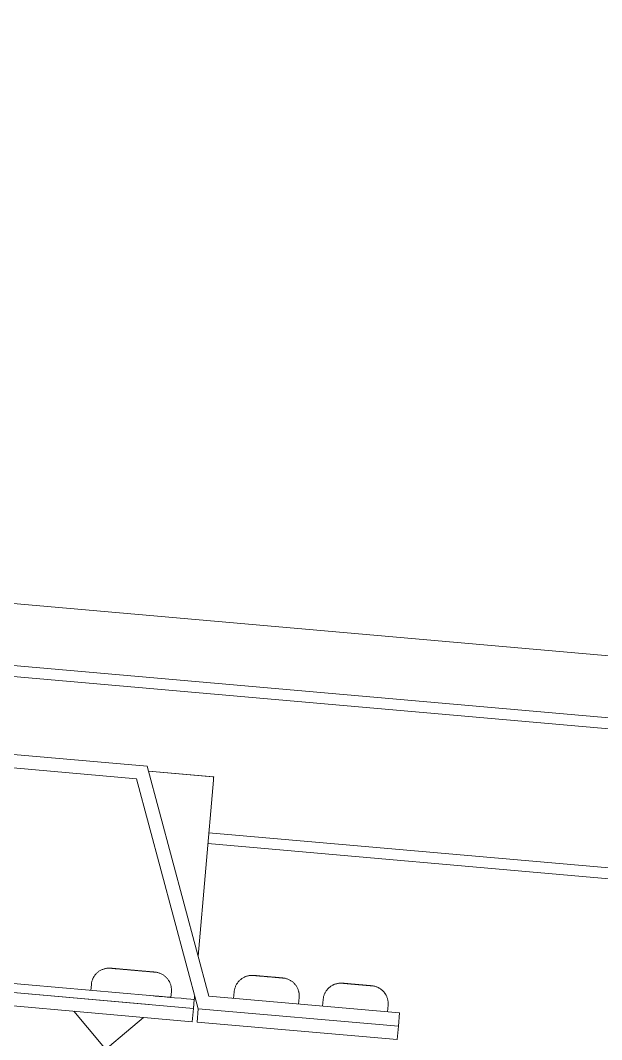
# Model space of a CAD drawing. Header units: metres. Extents: x 4238 to 4687, y -1 to 29.
# Drawn here: x 4496.26 to 4496.3903, y 16.8285 to 17.0566 of the extents above; entities that cross this region are included whole.
import ezdxf

# ---------------------------------------------------------------- set-up
doc = ezdxf.new("R2010")
doc.units = ezdxf.units.M
for name, color, linetype, lineweight in [('A-ROOF', 132, 'Continuous', 5), ('A-ROOF-PATT', 132, 'Continuous', 15), ('Q-SPCQ', 91, 'Continuous', 5)]:
    doc.layers.add(name, color=color, linetype=linetype, lineweight=lineweight)

# ---------------------------------------------------------------- blocks, each defined once
blk = doc.blocks.new('Static Line_Sayfa_Metal Deck_Pan Mount - Up to 15 _ pitch - Max 2 Users-1846359-SECTION - GRIDS B1-B2')
at = {"layer": 'Q-SPCQ'}
for p, q in [((4470.61658, 16.88969), (4470.47239, 16.9023)), ((4470.47422, 16.89913), (4470.61422, 16.88688)), ((4470.63037, 16.8382), (4470.61658, 16.88969)), ((4470.63141, 16.88729), (4470.61688, 16.88856)), ((4470.63148, 16.88729), (4470.61688, 16.88856)), ((4470.63134, 16.88729), (4470.61688, 16.88855)), ((4470.63126, 16.88729), (4470.61688, 16.88854)), ((4470.61422, 16.88688), (4470.62802, 16.8354)), ((4470.63141, 16.88654), (4470.62797, 16.84717)), ((4470.61716, 16.83835), (4470.45259, 16.85275)), ((4470.61699, 16.83636), (4470.45169, 16.85082)), ((4470.62695, 16.83548), (4470.45169, 16.85082)), ((4470.62669, 16.8325), (4470.45143, 16.84783)), ((4470.60407, 16.84082), (4470.60395, 16.8395)), ((4470.62188, 16.83794), (4470.622, 16.83925)), ((4470.62695, 16.83548), (4470.62712, 16.83748)), ((4470.67311, 16.83446), (4470.63037, 16.8382)), ((4470.63608, 16.83921), (4470.63595, 16.83771)), ((4470.63608, 16.83921), (4470.63595, 16.83771)), ((4470.63608, 16.83921), (4470.63595, 16.83771)), ((4470.65049, 16.83644), (4470.65062, 16.83794)), ((4470.65049, 16.83644), (4470.65062, 16.83794)), ((4470.65049, 16.83644), (4470.65062, 16.83794)), ((4470.656, 16.83747), (4470.65587, 16.83597)), ((4470.656, 16.83747), (4470.65587, 16.83597)), ((4470.65601, 16.83747), (4470.65588, 16.83597)), ((4470.62695, 16.83548), (4470.62669, 16.8325)), ((4470.62802, 16.8354), (4470.62776, 16.83241)), ((4470.62802, 16.8354), (4470.67285, 16.83148)), ((4470.62802, 16.8354), (4470.67285, 16.83148)), ((4470.67041, 16.8347), (4470.67054, 16.83619)), ((4470.67041, 16.8347), (4470.67054, 16.83619)), ((4470.67042, 16.8347), (4470.67055, 16.83619)), ((4470.67285, 16.83148), (4470.67311, 16.83446)), ((4470.67259, 16.82849), (4470.62776, 16.83241)), ((4470.67285, 16.83148), (4470.67259, 16.82849))]:
    blk.add_line(p, q, dxfattribs=at)
at = {"layer": 'Q-SPCQ', "flags": 128}
for points in [[(4470.60407, 16.84082), (4470.60408, 16.84097), (4470.60411, 16.84113), (4470.60414, 16.84129), (4470.60417, 16.84145), (4470.60421, 16.8416), (4470.60426, 16.84175), (4470.60432, 16.8419), (4470.60438, 16.84205), (4470.60444, 16.8422), (4470.60452, 16.84234), (4470.60459, 16.84248), (4470.60468, 16.84262), (4470.60477, 16.84275), (4470.60486, 16.84288), (4470.60496, 16.84301), (4470.60506, 16.84313), (4470.60517, 16.84325), (4470.60529, 16.84336), (4470.6054, 16.84347), (4470.60553, 16.84357), (4470.60565, 16.84367), (4470.60578, 16.84377), (4470.60592, 16.84385), (4470.60605, 16.84394), (4470.60619, 16.84401), (4470.60634, 16.84409), (4470.60648, 16.84415), (4470.60663, 16.84421), (4470.60678, 16.84427), (4470.60694, 16.84431), (4470.60709, 16.84435), (4470.60725, 16.84439), (4470.60741, 16.84442), (4470.60756, 16.84444), (4470.60772, 16.84446), (4470.60788, 16.84447), (4470.60804, 16.84447), (4470.6082, 16.84447), (4470.60836, 16.84446), (4470.60841, 16.84446)], [(4470.60841, 16.84446), (4470.60842, 16.84446), (4470.60844, 16.84445), (4470.60847, 16.84445), (4470.60851, 16.84445), (4470.60855, 16.84445), (4470.6086, 16.84444), (4470.60866, 16.84444), (4470.60873, 16.84443), (4470.6088, 16.84442), (4470.60888, 16.84442), (4470.60897, 16.84441), (4470.60906, 16.8444), (4470.60917, 16.84439), (4470.60928, 16.84438), (4470.60939, 16.84437), (4470.60951, 16.84436), (4470.60964, 16.84435), (4470.60978, 16.84434), (4470.60992, 16.84433), (4470.61006, 16.84431), (4470.61021, 16.8443), (4470.61037, 16.84429), (4470.61053, 16.84427), (4470.61069, 16.84426), (4470.61086, 16.84424), (4470.61104, 16.84423), (4470.61121, 16.84421), (4470.61139, 16.8442), (4470.61158, 16.84418), (4470.61177, 16.84416), (4470.61195, 16.84415), (4470.61215, 16.84413), (4470.61234, 16.84411), (4470.61254, 16.8441), (4470.61273, 16.84408), (4470.61293, 16.84406), (4470.61313, 16.84404), (4470.61333, 16.84403), (4470.61353, 16.84401), (4470.61372, 16.84399), (4470.61392, 16.84398), (4470.61412, 16.84396), (4470.61432, 16.84394), (4470.61451, 16.84392), (4470.6147, 16.84391), (4470.61489, 16.84389), (4470.61508, 16.84387), (4470.61527, 16.84386), (4470.61545, 16.84384), (4470.61563, 16.84383), (4470.61581, 16.84381), (4470.61598, 16.8438), (4470.61614, 16.84378), (4470.61631, 16.84377), (4470.61647, 16.84375), (4470.61662, 16.84374), (4470.61677, 16.84373), (4470.61691, 16.84371), (4470.61705, 16.8437), (4470.61718, 16.84369), (4470.61731, 16.84368), (4470.61742, 16.84367), (4470.61754, 16.84366), (4470.61764, 16.84365), (4470.61774, 16.84364), (4470.61783, 16.84363), (4470.61792, 16.84363), (4470.618, 16.84362), (4470.61807, 16.84361), (4470.61813, 16.84361), (4470.61819, 16.8436), (4470.61823, 16.8436), (4470.61827, 16.84359), (4470.6183, 16.84359), (4470.61833, 16.84359), (4470.61835, 16.84359), (4470.61835, 16.84359)], [(4470.61835, 16.84359), (4470.61834, 16.84359), (4470.61832, 16.84359), (4470.61829, 16.84359), (4470.61826, 16.8436), (4470.61821, 16.8436), (4470.61816, 16.8436), (4470.6181, 16.84361), (4470.61804, 16.84362), (4470.61796, 16.84362), (4470.61788, 16.84363), (4470.61779, 16.84364), (4470.6177, 16.84365), (4470.61759, 16.84365), (4470.61749, 16.84366), (4470.61737, 16.84367), (4470.61725, 16.84368), (4470.61712, 16.8437), (4470.61699, 16.84371), (4470.61685, 16.84372), (4470.6167, 16.84373), (4470.61655, 16.84375), (4470.61639, 16.84376), (4470.61623, 16.84377), (4470.61607, 16.84379), (4470.6159, 16.8438), (4470.61573, 16.84382), (4470.61555, 16.84383), (4470.61537, 16.84385), (4470.61518, 16.84387), (4470.615, 16.84388), (4470.61481, 16.8439), (4470.61462, 16.84391), (4470.61442, 16.84393), (4470.61423, 16.84395), (4470.61403, 16.84397), (4470.61383, 16.84398), (4470.61363, 16.844), (4470.61343, 16.84402), (4470.61324, 16.84404), (4470.61304, 16.84405), (4470.61284, 16.84407), (4470.61264, 16.84409), (4470.61245, 16.8441), (4470.61225, 16.84412), (4470.61206, 16.84414), (4470.61187, 16.84416), (4470.61168, 16.84417), (4470.61149, 16.84419), (4470.61131, 16.8442), (4470.61113, 16.84422), (4470.61096, 16.84423), (4470.61078, 16.84425), (4470.61062, 16.84426), (4470.61045, 16.84428), (4470.6103, 16.84429), (4470.61014, 16.84431), (4470.60999, 16.84432), (4470.60985, 16.84433), (4470.60971, 16.84434), (4470.60958, 16.84436), (4470.60946, 16.84437), (4470.60934, 16.84438), (4470.60922, 16.84439), (4470.60912, 16.8444), (4470.60902, 16.8444), (4470.60893, 16.84441), (4470.60884, 16.84442), (4470.60876, 16.84443), (4470.60869, 16.84443), (4470.60863, 16.84444), (4470.60858, 16.84444), (4470.60853, 16.84445), (4470.60849, 16.84445), (4470.60846, 16.84445), (4470.60843, 16.84446), (4470.60842, 16.84446), (4470.60841, 16.84446)], [(4470.61835, 16.84359), (4470.61851, 16.84357), (4470.61867, 16.84355), (4470.61883, 16.84352), (4470.61899, 16.84348), (4470.61914, 16.84344), (4470.61929, 16.84339), (4470.61944, 16.84334), (4470.61959, 16.84328), (4470.61974, 16.84321), (4470.61988, 16.84314), (4470.62002, 16.84306), (4470.62016, 16.84298), (4470.62029, 16.84289), (4470.62042, 16.84279), (4470.62055, 16.84269), (4470.62067, 16.84259), (4470.62079, 16.84248), (4470.6209, 16.84237), (4470.62101, 16.84225), (4470.62111, 16.84213), (4470.62121, 16.842), (4470.6213, 16.84187), (4470.62139, 16.84174), (4470.62148, 16.8416), (4470.62155, 16.84146), (4470.62162, 16.84132), (4470.62169, 16.84117), (4470.62175, 16.84102), (4470.6218, 16.84087), (4470.62185, 16.84072), (4470.62189, 16.84056), (4470.62193, 16.84041), (4470.62196, 16.84025), (4470.62198, 16.84009), (4470.622, 16.83993), (4470.62201, 16.83977), (4470.62201, 16.83961), (4470.62201, 16.83945), (4470.622, 16.83929), (4470.622, 16.83925)], [(4470.63608, 16.83921), (4470.63609, 16.83937), (4470.63612, 16.83953), (4470.63615, 16.83968), (4470.63618, 16.83984), (4470.63623, 16.83999), (4470.63627, 16.84015), (4470.63633, 16.8403), (4470.63639, 16.84045), (4470.63646, 16.84059), (4470.63653, 16.84073), (4470.63661, 16.84087), (4470.63669, 16.84101), (4470.63678, 16.84114), (4470.63687, 16.84127), (4470.63697, 16.8414), (4470.63707, 16.84152), (4470.63718, 16.84164), (4470.6373, 16.84175), (4470.63741, 16.84186), (4470.63754, 16.84196), (4470.63766, 16.84206), (4470.63779, 16.84215), (4470.63793, 16.84224), (4470.63806, 16.84232), (4470.6382, 16.8424), (4470.63835, 16.84247), (4470.63849, 16.84254), (4470.63864, 16.8426), (4470.63879, 16.84265), (4470.63894, 16.8427), (4470.6391, 16.84274), (4470.63925, 16.84278), (4470.63941, 16.84281), (4470.63957, 16.84283), (4470.63973, 16.84285), (4470.63989, 16.84286), (4470.64005, 16.84286), (4470.64021, 16.84286), (4470.64037, 16.84285), (4470.64041, 16.84285)], [(4470.63608, 16.83921), (4470.6361, 16.83937), (4470.63612, 16.83953), (4470.63615, 16.83968), (4470.63619, 16.83984), (4470.63623, 16.83999), (4470.63628, 16.84015), (4470.63633, 16.8403), (4470.63639, 16.84045), (4470.63646, 16.84059), (4470.63653, 16.84073), (4470.63661, 16.84087), (4470.63669, 16.84101), (4470.63678, 16.84114), (4470.63687, 16.84127), (4470.63697, 16.8414), (4470.63708, 16.84152), (4470.63719, 16.84164), (4470.6373, 16.84175), (4470.63742, 16.84186), (4470.63754, 16.84196), (4470.63767, 16.84206), (4470.6378, 16.84215), (4470.63793, 16.84224), (4470.63807, 16.84232), (4470.63821, 16.8424), (4470.63835, 16.84247), (4470.63849, 16.84254), (4470.63864, 16.8426), (4470.63879, 16.84265), (4470.63895, 16.8427), (4470.6391, 16.84274), (4470.63926, 16.84278), (4470.63941, 16.84281), (4470.63957, 16.84283), (4470.63973, 16.84285), (4470.63989, 16.84286), (4470.64005, 16.84286), (4470.64021, 16.84286), (4470.64037, 16.84285), (4470.64041, 16.84285)], [(4470.63608, 16.83921), (4470.6361, 16.83937), (4470.63612, 16.83953), (4470.63615, 16.83968), (4470.63619, 16.83984), (4470.63623, 16.83999), (4470.63628, 16.84015), (4470.63634, 16.8403), (4470.6364, 16.84045), (4470.63646, 16.84059), (4470.63653, 16.84073), (4470.63661, 16.84087), (4470.6367, 16.84101), (4470.63678, 16.84114), (4470.63688, 16.84127), (4470.63698, 16.8414), (4470.63708, 16.84152), (4470.63719, 16.84164), (4470.6373, 16.84175), (4470.63742, 16.84186), (4470.63754, 16.84196), (4470.63767, 16.84206), (4470.6378, 16.84215), (4470.63793, 16.84224), (4470.63807, 16.84232), (4470.63821, 16.8424), (4470.63835, 16.84247), (4470.6385, 16.84254), (4470.63865, 16.8426), (4470.6388, 16.84265), (4470.63895, 16.8427), (4470.6391, 16.84274), (4470.63926, 16.84278), (4470.63942, 16.84281), (4470.63958, 16.84283), (4470.63973, 16.84285), (4470.63989, 16.84286), (4470.64005, 16.84286), (4470.64021, 16.84286), (4470.64037, 16.84285), (4470.64042, 16.84285)], [(4470.64041, 16.84285), (4470.64042, 16.84284), (4470.64043, 16.84284), (4470.64045, 16.84284), (4470.64048, 16.84284), (4470.6405, 16.84284), (4470.64054, 16.84283), (4470.64058, 16.84283), (4470.64062, 16.84283), (4470.64067, 16.84282), (4470.64072, 16.84282), (4470.64078, 16.84281), (4470.64084, 16.84281), (4470.64091, 16.8428), (4470.64098, 16.8428), (4470.64106, 16.84279), (4470.64114, 16.84278), (4470.64123, 16.84277), (4470.64131, 16.84277), (4470.64141, 16.84276), (4470.6415, 16.84275), (4470.6416, 16.84274), (4470.64171, 16.84273), (4470.64181, 16.84272), (4470.64192, 16.84271), (4470.64203, 16.8427), (4470.64215, 16.84269), (4470.64226, 16.84268), (4470.64238, 16.84267), (4470.64251, 16.84266), (4470.64263, 16.84265), (4470.64275, 16.84264), (4470.64288, 16.84263), (4470.64301, 16.84262), (4470.64314, 16.84261), (4470.64327, 16.8426), (4470.6434, 16.84258), (4470.64353, 16.84257), (4470.64366, 16.84256), (4470.6437, 16.84256)], [(4470.6437, 16.84256), (4470.64356, 16.84257), (4470.64343, 16.84258), (4470.6433, 16.84259), (4470.64317, 16.8426), (4470.64304, 16.84262), (4470.64292, 16.84263), (4470.64279, 16.84264), (4470.64266, 16.84265), (4470.64254, 16.84266), (4470.64242, 16.84267), (4470.6423, 16.84268), (4470.64218, 16.84269), (4470.64206, 16.8427), (4470.64195, 16.84271), (4470.64184, 16.84272), (4470.64173, 16.84273), (4470.64163, 16.84274), (4470.64153, 16.84275), (4470.64143, 16.84276), (4470.64134, 16.84276), (4470.64125, 16.84277), (4470.64116, 16.84278), (4470.64108, 16.84279), (4470.641, 16.84279), (4470.64093, 16.8428), (4470.64086, 16.84281), (4470.6408, 16.84281), (4470.64074, 16.84282), (4470.64068, 16.84282), (4470.64063, 16.84283), (4470.64059, 16.84283), (4470.64055, 16.84283), (4470.64051, 16.84284), (4470.64048, 16.84284), (4470.64046, 16.84284), (4470.64044, 16.84284), (4470.64042, 16.84284), (4470.64041, 16.84285)], [(4470.64042, 16.84285), (4470.64042, 16.84284), (4470.64044, 16.84284), (4470.64046, 16.84284), (4470.64048, 16.84284), (4470.64051, 16.84284), (4470.64054, 16.84283), (4470.64058, 16.84283), (4470.64062, 16.84283), (4470.64067, 16.84282), (4470.64073, 16.84282), (4470.64079, 16.84281), (4470.64085, 16.84281), (4470.64092, 16.8428), (4470.64099, 16.8428), (4470.64106, 16.84279), (4470.64114, 16.84278), (4470.64123, 16.84277), (4470.64132, 16.84277), (4470.64141, 16.84276), (4470.64151, 16.84275), (4470.64161, 16.84274), (4470.64171, 16.84273), (4470.64182, 16.84272), (4470.64192, 16.84271), (4470.64204, 16.8427), (4470.64215, 16.84269), (4470.64227, 16.84268), (4470.64239, 16.84267), (4470.64251, 16.84266), (4470.64263, 16.84265), (4470.64276, 16.84264), (4470.64288, 16.84263), (4470.64301, 16.84262), (4470.64314, 16.84261), (4470.64327, 16.8426), (4470.6434, 16.84258), (4470.64353, 16.84257), (4470.64366, 16.84256), (4470.6437, 16.84256)], [(4470.6437, 16.84256), (4470.64357, 16.84257), (4470.64344, 16.84258), (4470.64331, 16.84259), (4470.64318, 16.8426), (4470.64305, 16.84262), (4470.64292, 16.84263), (4470.64279, 16.84264), (4470.64267, 16.84265), (4470.64254, 16.84266), (4470.64242, 16.84267), (4470.6423, 16.84268), (4470.64218, 16.84269), (4470.64207, 16.8427), (4470.64195, 16.84271), (4470.64184, 16.84272), (4470.64174, 16.84273), (4470.64163, 16.84274), (4470.64153, 16.84275), (4470.64144, 16.84276), (4470.64134, 16.84276), (4470.64125, 16.84277), (4470.64117, 16.84278), (4470.64109, 16.84279), (4470.64101, 16.84279), (4470.64093, 16.8428), (4470.64087, 16.84281), (4470.6408, 16.84281), (4470.64074, 16.84282), (4470.64069, 16.84282), (4470.64064, 16.84283), (4470.64059, 16.84283), (4470.64055, 16.84283), (4470.64052, 16.84284), (4470.64049, 16.84284), (4470.64046, 16.84284), (4470.64044, 16.84284), (4470.64043, 16.84284), (4470.64042, 16.84285)], [(4470.64042, 16.84285), (4470.64043, 16.84284), (4470.64044, 16.84284), (4470.64046, 16.84284), (4470.64048, 16.84284), (4470.64051, 16.84284), (4470.64055, 16.84283), (4470.64058, 16.84283), (4470.64063, 16.84283), (4470.64068, 16.84282), (4470.64073, 16.84282), (4470.64079, 16.84281), (4470.64085, 16.84281), (4470.64092, 16.8428), (4470.64099, 16.8428), (4470.64107, 16.84279), (4470.64115, 16.84278), (4470.64123, 16.84277), (4470.64132, 16.84277), (4470.64141, 16.84276), (4470.64151, 16.84275), (4470.64161, 16.84274), (4470.64171, 16.84273), (4470.64182, 16.84272), (4470.64193, 16.84271), (4470.64204, 16.8427), (4470.64215, 16.84269), (4470.64227, 16.84268), (4470.64239, 16.84267), (4470.64251, 16.84266), (4470.64264, 16.84265), (4470.64276, 16.84264), (4470.64289, 16.84263), (4470.64302, 16.84262), (4470.64314, 16.84261), (4470.64327, 16.8426), (4470.6434, 16.84258), (4470.64354, 16.84257), (4470.64367, 16.84256), (4470.6437, 16.84256)], [(4470.6437, 16.84256), (4470.64357, 16.84257), (4470.64344, 16.84258), (4470.64331, 16.84259), (4470.64318, 16.8426), (4470.64305, 16.84262), (4470.64292, 16.84263), (4470.64279, 16.84264), (4470.64267, 16.84265), (4470.64255, 16.84266), (4470.64242, 16.84267), (4470.6423, 16.84268), (4470.64219, 16.84269), (4470.64207, 16.8427), (4470.64196, 16.84271), (4470.64185, 16.84272), (4470.64174, 16.84273), (4470.64164, 16.84274), (4470.64154, 16.84275), (4470.64144, 16.84276), (4470.64135, 16.84276), (4470.64126, 16.84277), (4470.64117, 16.84278), (4470.64109, 16.84279), (4470.64101, 16.84279), (4470.64094, 16.8428), (4470.64087, 16.84281), (4470.64081, 16.84281), (4470.64075, 16.84282), (4470.64069, 16.84282), (4470.64064, 16.84283), (4470.6406, 16.84283), (4470.64056, 16.84283), (4470.64052, 16.84284), (4470.64049, 16.84284), (4470.64047, 16.84284), (4470.64045, 16.84284), (4470.64043, 16.84284), (4470.64042, 16.84285)], [(4470.64698, 16.84227), (4470.64697, 16.84227), (4470.64696, 16.84227), (4470.64694, 16.84227), (4470.64692, 16.84228), (4470.64689, 16.84228), (4470.64685, 16.84228), (4470.64681, 16.84229), (4470.64677, 16.84229), (4470.64672, 16.84229), (4470.64667, 16.8423), (4470.64661, 16.8423), (4470.64655, 16.84231), (4470.64648, 16.84231), (4470.64641, 16.84232), (4470.64633, 16.84233), (4470.64625, 16.84233), (4470.64617, 16.84234), (4470.64608, 16.84235), (4470.64599, 16.84236), (4470.64589, 16.84237), (4470.64579, 16.84237), (4470.64569, 16.84238), (4470.64558, 16.84239), (4470.64547, 16.8424), (4470.64536, 16.84241), (4470.64524, 16.84242), (4470.64513, 16.84243), (4470.64501, 16.84244), (4470.64489, 16.84245), (4470.64476, 16.84246), (4470.64464, 16.84248), (4470.64451, 16.84249), (4470.64438, 16.8425), (4470.64425, 16.84251), (4470.64412, 16.84252), (4470.64399, 16.84253), (4470.64386, 16.84254), (4470.64373, 16.84255), (4470.6437, 16.84256)], [(4470.6437, 16.84256), (4470.64383, 16.84255), (4470.64396, 16.84253), (4470.64409, 16.84252), (4470.64422, 16.84251), (4470.64435, 16.8425), (4470.64448, 16.84249), (4470.6446, 16.84248), (4470.64473, 16.84247), (4470.64485, 16.84246), (4470.64498, 16.84245), (4470.6451, 16.84244), (4470.64521, 16.84243), (4470.64533, 16.84242), (4470.64544, 16.84241), (4470.64555, 16.8424), (4470.64566, 16.84239), (4470.64576, 16.84238), (4470.64586, 16.84237), (4470.64596, 16.84236), (4470.64605, 16.84235), (4470.64614, 16.84234), (4470.64623, 16.84234), (4470.64631, 16.84233), (4470.64639, 16.84232), (4470.64646, 16.84232), (4470.64653, 16.84231), (4470.64659, 16.8423), (4470.64665, 16.8423), (4470.64671, 16.84229), (4470.64676, 16.84229), (4470.6468, 16.84229), (4470.64684, 16.84228), (4470.64688, 16.84228), (4470.64691, 16.84228), (4470.64693, 16.84227), (4470.64695, 16.84227), (4470.64697, 16.84227), (4470.64698, 16.84227)], [(4470.64698, 16.84227), (4470.64697, 16.84227), (4470.64696, 16.84227), (4470.64694, 16.84227), (4470.64692, 16.84228), (4470.64689, 16.84228), (4470.64686, 16.84228), (4470.64682, 16.84229), (4470.64677, 16.84229), (4470.64673, 16.84229), (4470.64667, 16.8423), (4470.64661, 16.8423), (4470.64655, 16.84231), (4470.64648, 16.84231), (4470.64641, 16.84232), (4470.64633, 16.84233), (4470.64625, 16.84233), (4470.64617, 16.84234), (4470.64608, 16.84235), (4470.64599, 16.84236), (4470.64589, 16.84237), (4470.64579, 16.84237), (4470.64569, 16.84238), (4470.64558, 16.84239), (4470.64547, 16.8424), (4470.64536, 16.84241), (4470.64525, 16.84242), (4470.64513, 16.84243), (4470.64501, 16.84244), (4470.64489, 16.84245), (4470.64477, 16.84246), (4470.64464, 16.84248), (4470.64451, 16.84249), (4470.64439, 16.8425), (4470.64426, 16.84251), (4470.64413, 16.84252), (4470.644, 16.84253), (4470.64387, 16.84254), (4470.64373, 16.84255), (4470.6437, 16.84256)], [(4470.6437, 16.84256), (4470.64383, 16.84255), (4470.64396, 16.84253), (4470.64409, 16.84252), (4470.64422, 16.84251), (4470.64435, 16.8425), (4470.64448, 16.84249), (4470.64461, 16.84248), (4470.64473, 16.84247), (4470.64486, 16.84246), (4470.64498, 16.84245), (4470.6451, 16.84244), (4470.64522, 16.84243), (4470.64533, 16.84242), (4470.64544, 16.84241), (4470.64555, 16.8424), (4470.64566, 16.84239), (4470.64577, 16.84238), (4470.64587, 16.84237), (4470.64596, 16.84236), (4470.64606, 16.84235), (4470.64615, 16.84234), (4470.64623, 16.84234), (4470.64631, 16.84233), (4470.64639, 16.84232), (4470.64646, 16.84232), (4470.64653, 16.84231), (4470.6466, 16.8423), (4470.64666, 16.8423), (4470.64671, 16.84229), (4470.64676, 16.84229), (4470.64681, 16.84229), (4470.64685, 16.84228), (4470.64688, 16.84228), (4470.64691, 16.84228), (4470.64694, 16.84227), (4470.64696, 16.84227), (4470.64697, 16.84227), (4470.64698, 16.84227)], [(4470.64699, 16.84227), (4470.64698, 16.84227), (4470.64696, 16.84227), (4470.64695, 16.84227), (4470.64692, 16.84228), (4470.64689, 16.84228), (4470.64686, 16.84228), (4470.64682, 16.84229), (4470.64678, 16.84229), (4470.64673, 16.84229), (4470.64668, 16.8423), (4470.64662, 16.8423), (4470.64655, 16.84231), (4470.64649, 16.84231), (4470.64641, 16.84232), (4470.64634, 16.84233), (4470.64626, 16.84233), (4470.64617, 16.84234), (4470.64608, 16.84235), (4470.64599, 16.84236), (4470.6459, 16.84237), (4470.6458, 16.84237), (4470.64569, 16.84238), (4470.64559, 16.84239), (4470.64548, 16.8424), (4470.64537, 16.84241), (4470.64525, 16.84242), (4470.64513, 16.84243), (4470.64501, 16.84244), (4470.64489, 16.84245), (4470.64477, 16.84246), (4470.64464, 16.84248), (4470.64452, 16.84249), (4470.64439, 16.8425), (4470.64426, 16.84251), (4470.64413, 16.84252), (4470.644, 16.84253), (4470.64387, 16.84254), (4470.64374, 16.84255), (4470.6437, 16.84256)], [(4470.6437, 16.84256), (4470.64383, 16.84255), (4470.64397, 16.84253), (4470.6441, 16.84252), (4470.64423, 16.84251), (4470.64436, 16.8425), (4470.64448, 16.84249), (4470.64461, 16.84248), (4470.64474, 16.84247), (4470.64486, 16.84246), (4470.64498, 16.84245), (4470.6451, 16.84244), (4470.64522, 16.84243), (4470.64534, 16.84242), (4470.64545, 16.84241), (4470.64556, 16.8424), (4470.64566, 16.84239), (4470.64577, 16.84238), (4470.64587, 16.84237), (4470.64597, 16.84236), (4470.64606, 16.84235), (4470.64615, 16.84234), (4470.64623, 16.84234), (4470.64632, 16.84233), (4470.64639, 16.84232), (4470.64647, 16.84232), (4470.64654, 16.84231), (4470.6466, 16.8423), (4470.64666, 16.8423), (4470.64671, 16.84229), (4470.64676, 16.84229), (4470.64681, 16.84229), (4470.64685, 16.84228), (4470.64689, 16.84228), (4470.64692, 16.84228), (4470.64694, 16.84227), (4470.64696, 16.84227), (4470.64697, 16.84227), (4470.64698, 16.84227)], [(4470.64698, 16.84227), (4470.64714, 16.84225), (4470.6473, 16.84223), (4470.64746, 16.8422), (4470.64761, 16.84216), (4470.64777, 16.84212), (4470.64792, 16.84207), (4470.64807, 16.84202), (4470.64822, 16.84196), (4470.64836, 16.84189), (4470.64851, 16.84182), (4470.64865, 16.84174), (4470.64878, 16.84166), (4470.64892, 16.84157), (4470.64904, 16.84148), (4470.64917, 16.84138), (4470.64929, 16.84127), (4470.64941, 16.84116), (4470.64952, 16.84105), (4470.64963, 16.84093), (4470.64973, 16.84081), (4470.64983, 16.84069), (4470.64993, 16.84056), (4470.65001, 16.84042), (4470.6501, 16.84029), (4470.65017, 16.84015), (4470.65025, 16.84), (4470.65031, 16.83986), (4470.65037, 16.83971), (4470.65043, 16.83956), (4470.65047, 16.8394), (4470.65051, 16.83925), (4470.65055, 16.83909), (4470.65058, 16.83894), (4470.6506, 16.83878), (4470.65062, 16.83862), (4470.65063, 16.83846), (4470.65063, 16.8383), (4470.65063, 16.83814), (4470.65062, 16.83798), (4470.65062, 16.83794)], [(4470.64698, 16.84227), (4470.64714, 16.84225), (4470.6473, 16.84223), (4470.64746, 16.8422), (4470.64762, 16.84216), (4470.64777, 16.84212), (4470.64792, 16.84207), (4470.64807, 16.84202), (4470.64822, 16.84196), (4470.64837, 16.84189), (4470.64851, 16.84182), (4470.64865, 16.84174), (4470.64879, 16.84166), (4470.64892, 16.84157), (4470.64905, 16.84148), (4470.64917, 16.84138), (4470.6493, 16.84127), (4470.64941, 16.84116), (4470.64953, 16.84105), (4470.64963, 16.84093), (4470.64974, 16.84081), (4470.64984, 16.84069), (4470.64993, 16.84056), (4470.65002, 16.84042), (4470.6501, 16.84029), (4470.65018, 16.84015), (4470.65025, 16.84), (4470.65032, 16.83986), (4470.65037, 16.83971), (4470.65043, 16.83956), (4470.65048, 16.8394), (4470.65052, 16.83925), (4470.65055, 16.83909), (4470.65058, 16.83894), (4470.65061, 16.83878), (4470.65062, 16.83862), (4470.65063, 16.83846), (4470.65064, 16.8383), (4470.65063, 16.83814), (4470.65062, 16.83798), (4470.65062, 16.83794)], [(4470.64699, 16.84227), (4470.64715, 16.84225), (4470.64731, 16.84223), (4470.64746, 16.8422), (4470.64762, 16.84216), (4470.64777, 16.84212), (4470.64793, 16.84207), (4470.64808, 16.84202), (4470.64822, 16.84196), (4470.64837, 16.84189), (4470.64851, 16.84182), (4470.64865, 16.84174), (4470.64879, 16.84166), (4470.64892, 16.84157), (4470.64905, 16.84148), (4470.64918, 16.84138), (4470.6493, 16.84127), (4470.64942, 16.84116), (4470.64953, 16.84105), (4470.64964, 16.84093), (4470.64974, 16.84081), (4470.64984, 16.84069), (4470.64993, 16.84056), (4470.65002, 16.84042), (4470.6501, 16.84029), (4470.65018, 16.84015), (4470.65025, 16.84), (4470.65032, 16.83986), (4470.65038, 16.83971), (4470.65043, 16.83956), (4470.65048, 16.8394), (4470.65052, 16.83925), (4470.65056, 16.83909), (4470.65059, 16.83894), (4470.65061, 16.83878), (4470.65063, 16.83862), (4470.65064, 16.83846), (4470.65064, 16.8383), (4470.65064, 16.83814), (4470.65063, 16.83798), (4470.65062, 16.83794)], [(4470.656, 16.83747), (4470.65602, 16.83763), (4470.65604, 16.83778), (4470.65607, 16.83794), (4470.65611, 16.8381), (4470.65615, 16.83825), (4470.6562, 16.8384), (4470.65625, 16.83855), (4470.65631, 16.8387), (4470.65638, 16.83885), (4470.65645, 16.83899), (4470.65653, 16.83913), (4470.65661, 16.83927), (4470.6567, 16.8394), (4470.65679, 16.83953), (4470.65689, 16.83966), (4470.657, 16.83978), (4470.65711, 16.83989), (4470.65722, 16.84001), (4470.65734, 16.84012), (4470.65746, 16.84022), (4470.65759, 16.84032), (4470.65772, 16.84041), (4470.65785, 16.8405), (4470.65799, 16.84058), (4470.65813, 16.84066), (4470.65827, 16.84073), (4470.65842, 16.8408), (4470.65856, 16.84086), (4470.65871, 16.84091), (4470.65887, 16.84096), (4470.65902, 16.841), (4470.65918, 16.84103), (4470.65933, 16.84106), (4470.65949, 16.84109), (4470.65965, 16.8411), (4470.65981, 16.84111), (4470.65997, 16.84112), (4470.66013, 16.84111), (4470.66029, 16.84111), (4470.66033, 16.8411)], [(4470.656, 16.83747), (4470.65602, 16.83763), (4470.65605, 16.83778), (4470.65607, 16.83794), (4470.65611, 16.8381), (4470.65615, 16.83825), (4470.6562, 16.8384), (4470.65626, 16.83855), (4470.65632, 16.8387), (4470.65638, 16.83885), (4470.65645, 16.83899), (4470.65653, 16.83913), (4470.65662, 16.83927), (4470.6567, 16.8394), (4470.6568, 16.83953), (4470.6569, 16.83966), (4470.657, 16.83978), (4470.65711, 16.83989), (4470.65722, 16.84001), (4470.65734, 16.84012), (4470.65746, 16.84022), (4470.65759, 16.84032), (4470.65772, 16.84041), (4470.65785, 16.8405), (4470.65799, 16.84058), (4470.65813, 16.84066), (4470.65827, 16.84073), (4470.65842, 16.8408), (4470.65857, 16.84086), (4470.65872, 16.84091), (4470.65887, 16.84096), (4470.65902, 16.841), (4470.65918, 16.84103), (4470.65934, 16.84106), (4470.6595, 16.84109), (4470.65966, 16.8411), (4470.65982, 16.84111), (4470.65998, 16.84112), (4470.66014, 16.84111), (4470.66029, 16.84111), (4470.66034, 16.8411)], [(4470.65601, 16.83747), (4470.65602, 16.83763), (4470.65605, 16.83778), (4470.65608, 16.83794), (4470.65611, 16.8381), (4470.65616, 16.83825), (4470.6562, 16.8384), (4470.65626, 16.83855), (4470.65632, 16.8387), (4470.65639, 16.83885), (4470.65646, 16.83899), (4470.65654, 16.83913), (4470.65662, 16.83927), (4470.65671, 16.8394), (4470.6568, 16.83953), (4470.6569, 16.83966), (4470.657, 16.83978), (4470.65711, 16.83989), (4470.65723, 16.84001), (4470.65734, 16.84012), (4470.65747, 16.84022), (4470.65759, 16.84032), (4470.65772, 16.84041), (4470.65786, 16.8405), (4470.65799, 16.84058), (4470.65813, 16.84066), (4470.65828, 16.84073), (4470.65842, 16.8408), (4470.65857, 16.84086), (4470.65872, 16.84091), (4470.65887, 16.84096), (4470.65903, 16.841), (4470.65918, 16.84103), (4470.65934, 16.84106), (4470.6595, 16.84109), (4470.65966, 16.8411), (4470.65982, 16.84111), (4470.65998, 16.84112), (4470.66014, 16.84111), (4470.6603, 16.84111), (4470.66034, 16.8411)], [(4470.66034, 16.8411), (4470.66035, 16.8411), (4470.66036, 16.8411), (4470.66038, 16.8411), (4470.6604, 16.8411), (4470.66043, 16.84109), (4470.66046, 16.84109), (4470.6605, 16.84109), (4470.66055, 16.84108), (4470.66059, 16.84108), (4470.66065, 16.84107), (4470.66071, 16.84107), (4470.66077, 16.84106), (4470.66084, 16.84106), (4470.66091, 16.84105), (4470.66098, 16.84105), (4470.66107, 16.84104), (4470.66115, 16.84103), (4470.66124, 16.84102), (4470.66133, 16.84102), (4470.66143, 16.84101), (4470.66153, 16.841), (4470.66163, 16.84099), (4470.66174, 16.84098), (4470.66184, 16.84097), (4470.66196, 16.84096), (4470.66207, 16.84095), (4470.66219, 16.84094), (4470.66231, 16.84093), (4470.66243, 16.84092), (4470.66255, 16.84091), (4470.66268, 16.8409), (4470.6628, 16.84089), (4470.66293, 16.84087), (4470.66306, 16.84086), (4470.66319, 16.84085), (4470.66332, 16.84084), (4470.66345, 16.84083), (4470.66358, 16.84082), (4470.66362, 16.84081)], [(4470.66362, 16.84081), (4470.66349, 16.84083), (4470.66336, 16.84084), (4470.66323, 16.84085), (4470.6631, 16.84086), (4470.66297, 16.84087), (4470.66284, 16.84088), (4470.66271, 16.84089), (4470.66259, 16.84091), (4470.66246, 16.84092), (4470.66234, 16.84093), (4470.66222, 16.84094), (4470.6621, 16.84095), (4470.66199, 16.84096), (4470.66187, 16.84097), (4470.66176, 16.84098), (4470.66166, 16.84099), (4470.66155, 16.841), (4470.66145, 16.841), (4470.66136, 16.84101), (4470.66126, 16.84102), (4470.66117, 16.84103), (4470.66109, 16.84104), (4470.66101, 16.84104), (4470.66093, 16.84105), (4470.66086, 16.84106), (4470.66079, 16.84106), (4470.66072, 16.84107), (4470.66066, 16.84107), (4470.66061, 16.84108), (4470.66056, 16.84108), (4470.66051, 16.84109), (4470.66047, 16.84109), (4470.66044, 16.84109), (4470.66041, 16.8411), (4470.66038, 16.8411), (4470.66036, 16.8411), (4470.66035, 16.8411), (4470.66034, 16.8411)], [(4470.66034, 16.8411), (4470.66035, 16.8411), (4470.66036, 16.8411), (4470.66038, 16.8411), (4470.6604, 16.8411), (4470.66043, 16.84109), (4470.66047, 16.84109), (4470.6605, 16.84109), (4470.66055, 16.84108), (4470.6606, 16.84108), (4470.66065, 16.84107), (4470.66071, 16.84107), (4470.66077, 16.84106), (4470.66084, 16.84106), (4470.66091, 16.84105), (4470.66099, 16.84105), (4470.66107, 16.84104), (4470.66115, 16.84103), (4470.66124, 16.84102), (4470.66133, 16.84102), (4470.66143, 16.84101), (4470.66153, 16.841), (4470.66163, 16.84099), (4470.66174, 16.84098), (4470.66185, 16.84097), (4470.66196, 16.84096), (4470.66207, 16.84095), (4470.66219, 16.84094), (4470.66231, 16.84093), (4470.66243, 16.84092), (4470.66256, 16.84091), (4470.66268, 16.8409), (4470.66281, 16.84089), (4470.66294, 16.84087), (4470.66306, 16.84086), (4470.66319, 16.84085), (4470.66333, 16.84084), (4470.66346, 16.84083), (4470.66359, 16.84082), (4470.66362, 16.84081)], [(4470.66362, 16.84081), (4470.66349, 16.84083), (4470.66336, 16.84084), (4470.66323, 16.84085), (4470.6631, 16.84086), (4470.66297, 16.84087), (4470.66284, 16.84088), (4470.66272, 16.84089), (4470.66259, 16.84091), (4470.66247, 16.84092), (4470.66234, 16.84093), (4470.66222, 16.84094), (4470.66211, 16.84095), (4470.66199, 16.84096), (4470.66188, 16.84097), (4470.66177, 16.84098), (4470.66166, 16.84099), (4470.66156, 16.841), (4470.66146, 16.841), (4470.66136, 16.84101), (4470.66127, 16.84102), (4470.66118, 16.84103), (4470.66109, 16.84104), (4470.66101, 16.84104), (4470.66093, 16.84105), (4470.66086, 16.84106), (4470.66079, 16.84106), (4470.66073, 16.84107), (4470.66067, 16.84107), (4470.66061, 16.84108), (4470.66056, 16.84108), (4470.66052, 16.84109), (4470.66048, 16.84109), (4470.66044, 16.84109), (4470.66041, 16.8411), (4470.66039, 16.8411), (4470.66037, 16.8411), (4470.66035, 16.8411), (4470.66034, 16.8411)], [(4470.66034, 16.8411), (4470.66035, 16.8411), (4470.66036, 16.8411), (4470.66038, 16.8411), (4470.66041, 16.8411), (4470.66044, 16.84109), (4470.66047, 16.84109), (4470.66051, 16.84109), (4470.66055, 16.84108), (4470.6606, 16.84108), (4470.66065, 16.84107), (4470.66071, 16.84107), (4470.66078, 16.84106), (4470.66084, 16.84106), (4470.66092, 16.84105), (4470.66099, 16.84105), (4470.66107, 16.84104), (4470.66116, 16.84103), (4470.66125, 16.84102), (4470.66134, 16.84102), (4470.66143, 16.84101), (4470.66153, 16.841), (4470.66164, 16.84099), (4470.66174, 16.84098), (4470.66185, 16.84097), (4470.66196, 16.84096), (4470.66208, 16.84095), (4470.6622, 16.84094), (4470.66231, 16.84093), (4470.66244, 16.84092), (4470.66256, 16.84091), (4470.66268, 16.8409), (4470.66281, 16.84089), (4470.66294, 16.84087), (4470.66307, 16.84086), (4470.6632, 16.84085), (4470.66333, 16.84084), (4470.66346, 16.84083), (4470.66359, 16.84082), (4470.66363, 16.84081)], [(4470.66363, 16.84081), (4470.6635, 16.84083), (4470.66336, 16.84084), (4470.66323, 16.84085), (4470.6631, 16.84086), (4470.66297, 16.84087), (4470.66285, 16.84088), (4470.66272, 16.84089), (4470.66259, 16.84091), (4470.66247, 16.84092), (4470.66235, 16.84093), (4470.66223, 16.84094), (4470.66211, 16.84095), (4470.66199, 16.84096), (4470.66188, 16.84097), (4470.66177, 16.84098), (4470.66166, 16.84099), (4470.66156, 16.841), (4470.66146, 16.841), (4470.66136, 16.84101), (4470.66127, 16.84102), (4470.66118, 16.84103), (4470.66109, 16.84104), (4470.66101, 16.84104), (4470.66094, 16.84105), (4470.66086, 16.84106), (4470.66079, 16.84106), (4470.66073, 16.84107), (4470.66067, 16.84107), (4470.66061, 16.84108), (4470.66056, 16.84108), (4470.66052, 16.84109), (4470.66048, 16.84109), (4470.66044, 16.84109), (4470.66041, 16.8411), (4470.66039, 16.8411), (4470.66037, 16.8411), (4470.66035, 16.8411), (4470.66035, 16.8411)], [(4470.6669, 16.84053), (4470.66689, 16.84053), (4470.66688, 16.84053), (4470.66686, 16.84053), (4470.66684, 16.84053), (4470.66681, 16.84054), (4470.66678, 16.84054), (4470.66674, 16.84054), (4470.66669, 16.84055), (4470.66665, 16.84055), (4470.66659, 16.84055), (4470.66653, 16.84056), (4470.66647, 16.84057), (4470.6664, 16.84057), (4470.66633, 16.84058), (4470.66626, 16.84058), (4470.66617, 16.84059), (4470.66609, 16.8406), (4470.666, 16.84061), (4470.66591, 16.84061), (4470.66581, 16.84062), (4470.66571, 16.84063), (4470.66561, 16.84064), (4470.6655, 16.84065), (4470.6654, 16.84066), (4470.66528, 16.84067), (4470.66517, 16.84068), (4470.66505, 16.84069), (4470.66493, 16.8407), (4470.66481, 16.84071), (4470.66469, 16.84072), (4470.66456, 16.84073), (4470.66444, 16.84074), (4470.66431, 16.84075), (4470.66418, 16.84077), (4470.66405, 16.84078), (4470.66392, 16.84079), (4470.66379, 16.8408), (4470.66366, 16.84081), (4470.66362, 16.84081)], [(4470.66362, 16.84081), (4470.66375, 16.8408), (4470.66388, 16.84079), (4470.66401, 16.84078), (4470.66414, 16.84077), (4470.66427, 16.84076), (4470.6644, 16.84075), (4470.66453, 16.84074), (4470.66465, 16.84072), (4470.66478, 16.84071), (4470.6649, 16.8407), (4470.66502, 16.84069), (4470.66514, 16.84068), (4470.66525, 16.84067), (4470.66537, 16.84066), (4470.66548, 16.84065), (4470.66558, 16.84064), (4470.66569, 16.84063), (4470.66579, 16.84063), (4470.66588, 16.84062), (4470.66598, 16.84061), (4470.66607, 16.8406), (4470.66615, 16.84059), (4470.66623, 16.84059), (4470.66631, 16.84058), (4470.66638, 16.84057), (4470.66645, 16.84057), (4470.66652, 16.84056), (4470.66658, 16.84056), (4470.66663, 16.84055), (4470.66668, 16.84055), (4470.66673, 16.84054), (4470.66677, 16.84054), (4470.6668, 16.84054), (4470.66683, 16.84053), (4470.66686, 16.84053), (4470.66688, 16.84053), (4470.66689, 16.84053), (4470.6669, 16.84053)], [(4470.66691, 16.84053), (4470.6669, 16.84053), (4470.66689, 16.84053), (4470.66687, 16.84053), (4470.66684, 16.84053), (4470.66681, 16.84054), (4470.66678, 16.84054), (4470.66674, 16.84054), (4470.6667, 16.84055), (4470.66665, 16.84055), (4470.6666, 16.84055), (4470.66654, 16.84056), (4470.66647, 16.84057), (4470.66641, 16.84057), (4470.66633, 16.84058), (4470.66626, 16.84058), (4470.66618, 16.84059), (4470.66609, 16.8406), (4470.666, 16.84061), (4470.66591, 16.84061), (4470.66582, 16.84062), (4470.66572, 16.84063), (4470.66561, 16.84064), (4470.66551, 16.84065), (4470.6654, 16.84066), (4470.66529, 16.84067), (4470.66517, 16.84068), (4470.66505, 16.84069), (4470.66494, 16.8407), (4470.66481, 16.84071), (4470.66469, 16.84072), (4470.66457, 16.84073), (4470.66444, 16.84074), (4470.66431, 16.84075), (4470.66418, 16.84077), (4470.66405, 16.84078), (4470.66392, 16.84079), (4470.66379, 16.8408), (4470.66366, 16.84081), (4470.66362, 16.84081)], [(4470.66362, 16.84081), (4470.66375, 16.8408), (4470.66389, 16.84079), (4470.66402, 16.84078), (4470.66415, 16.84077), (4470.66428, 16.84076), (4470.6644, 16.84075), (4470.66453, 16.84074), (4470.66466, 16.84072), (4470.66478, 16.84071), (4470.6649, 16.8407), (4470.66502, 16.84069), (4470.66514, 16.84068), (4470.66526, 16.84067), (4470.66537, 16.84066), (4470.66548, 16.84065), (4470.66559, 16.84064), (4470.66569, 16.84063), (4470.66579, 16.84063), (4470.66589, 16.84062), (4470.66598, 16.84061), (4470.66607, 16.8406), (4470.66616, 16.84059), (4470.66624, 16.84059), (4470.66631, 16.84058), (4470.66639, 16.84057), (4470.66646, 16.84057), (4470.66652, 16.84056), (4470.66658, 16.84056), (4470.66664, 16.84055), (4470.66669, 16.84055), (4470.66673, 16.84054), (4470.66677, 16.84054), (4470.66681, 16.84054), (4470.66684, 16.84053), (4470.66686, 16.84053), (4470.66688, 16.84053), (4470.6669, 16.84053), (4470.6669, 16.84053)], [(4470.66691, 16.84053), (4470.6669, 16.84053), (4470.66689, 16.84053), (4470.66687, 16.84053), (4470.66685, 16.84053), (4470.66682, 16.84054), (4470.66678, 16.84054), (4470.66675, 16.84054), (4470.6667, 16.84055), (4470.66665, 16.84055), (4470.6666, 16.84055), (4470.66654, 16.84056), (4470.66648, 16.84057), (4470.66641, 16.84057), (4470.66634, 16.84058), (4470.66626, 16.84058), (4470.66618, 16.84059), (4470.6661, 16.8406), (4470.66601, 16.84061), (4470.66592, 16.84061), (4470.66582, 16.84062), (4470.66572, 16.84063), (4470.66562, 16.84064), (4470.66551, 16.84065), (4470.6654, 16.84066), (4470.66529, 16.84067), (4470.66518, 16.84068), (4470.66506, 16.84069), (4470.66494, 16.8407), (4470.66482, 16.84071), (4470.66469, 16.84072), (4470.66457, 16.84073), (4470.66444, 16.84074), (4470.66431, 16.84075), (4470.66419, 16.84077), (4470.66406, 16.84078), (4470.66392, 16.84079), (4470.66379, 16.8408), (4470.66366, 16.84081), (4470.66363, 16.84081)], [(4470.66363, 16.84081), (4470.66376, 16.8408), (4470.66389, 16.84079), (4470.66402, 16.84078), (4470.66415, 16.84077), (4470.66428, 16.84076), (4470.66441, 16.84075), (4470.66453, 16.84074), (4470.66466, 16.84072), (4470.66478, 16.84071), (4470.66491, 16.8407), (4470.66503, 16.84069), (4470.66514, 16.84068), (4470.66526, 16.84067), (4470.66537, 16.84066), (4470.66548, 16.84065), (4470.66559, 16.84064), (4470.66569, 16.84063), (4470.66579, 16.84063), (4470.66589, 16.84062), (4470.66598, 16.84061), (4470.66607, 16.8406), (4470.66616, 16.84059), (4470.66624, 16.84059), (4470.66632, 16.84058), (4470.66639, 16.84057), (4470.66646, 16.84057), (4470.66652, 16.84056), (4470.66658, 16.84056), (4470.66664, 16.84055), (4470.66669, 16.84055), (4470.66673, 16.84054), (4470.66677, 16.84054), (4470.66681, 16.84054), (4470.66684, 16.84053), (4470.66686, 16.84053), (4470.66688, 16.84053), (4470.6669, 16.84053), (4470.66691, 16.84053)], [(4470.66691, 16.84053), (4470.66706, 16.84051), (4470.66722, 16.84049), (4470.66738, 16.84046), (4470.66754, 16.84042), (4470.66769, 16.84038), (4470.66784, 16.84033), (4470.66799, 16.84028), (4470.66814, 16.84022), (4470.66829, 16.84015), (4470.66843, 16.84008), (4470.66857, 16.84), (4470.66871, 16.83992), (4470.66884, 16.83983), (4470.66897, 16.83973), (4470.66909, 16.83963), (4470.66922, 16.83953), (4470.66933, 16.83942), (4470.66945, 16.83931), (4470.66955, 16.83919), (4470.66966, 16.83907), (4470.66976, 16.83894), (4470.66985, 16.83881), (4470.66994, 16.83868), (4470.67002, 16.83854), (4470.6701, 16.8384), (4470.67017, 16.83826), (4470.67024, 16.83811), (4470.6703, 16.83796), (4470.67035, 16.83781), (4470.6704, 16.83766), (4470.67044, 16.83751), (4470.67047, 16.83735), (4470.6705, 16.83719), (4470.67053, 16.83704), (4470.67054, 16.83688), (4470.67055, 16.83672), (4470.67056, 16.83656), (4470.67055, 16.8364), (4470.67055, 16.83624), (4470.67054, 16.83619)], [(4470.66691, 16.84053), (4470.66707, 16.84051), (4470.66723, 16.84049), (4470.66738, 16.84046), (4470.66754, 16.84042), (4470.66769, 16.84038), (4470.66785, 16.84033), (4470.668, 16.84028), (4470.66814, 16.84022), (4470.66829, 16.84015), (4470.66843, 16.84008), (4470.66857, 16.84), (4470.66871, 16.83992), (4470.66884, 16.83983), (4470.66897, 16.83973), (4470.6691, 16.83963), (4470.66922, 16.83953), (4470.66934, 16.83942), (4470.66945, 16.83931), (4470.66956, 16.83919), (4470.66966, 16.83907), (4470.66976, 16.83894), (4470.66985, 16.83881), (4470.66994, 16.83868), (4470.67002, 16.83854), (4470.6701, 16.8384), (4470.67017, 16.83826), (4470.67024, 16.83811), (4470.6703, 16.83796), (4470.67035, 16.83781), (4470.6704, 16.83766), (4470.67044, 16.83751), (4470.67048, 16.83735), (4470.67051, 16.83719), (4470.67053, 16.83704), (4470.67055, 16.83688), (4470.67056, 16.83672), (4470.67056, 16.83656), (4470.67056, 16.8364), (4470.67055, 16.83624), (4470.67054, 16.83619)], [(4470.66691, 16.84053), (4470.66707, 16.84051), (4470.66723, 16.84049), (4470.66739, 16.84046), (4470.66754, 16.84042), (4470.6677, 16.84038), (4470.66785, 16.84033), (4470.668, 16.84028), (4470.66815, 16.84022), (4470.66829, 16.84015), (4470.66844, 16.84008), (4470.66858, 16.84), (4470.66871, 16.83992), (4470.66885, 16.83983), (4470.66898, 16.83973), (4470.6691, 16.83963), (4470.66922, 16.83953), (4470.66934, 16.83942), (4470.66945, 16.83931), (4470.66956, 16.83919), (4470.66966, 16.83907), (4470.66976, 16.83894), (4470.66986, 16.83881), (4470.66995, 16.83868), (4470.67003, 16.83854), (4470.6701, 16.8384), (4470.67018, 16.83826), (4470.67024, 16.83811), (4470.6703, 16.83796), (4470.67036, 16.83781), (4470.6704, 16.83766), (4470.67045, 16.83751), (4470.67048, 16.83735), (4470.67051, 16.83719), (4470.67053, 16.83704), (4470.67055, 16.83688), (4470.67056, 16.83672), (4470.67056, 16.83656), (4470.67056, 16.8364), (4470.67055, 16.83624), (4470.67055, 16.83619)]]:
    blk.add_lwpolyline(points, dxfattribs=at)
at = {"layer": 'Q-SPCQ'}
for centre, major_axis, ratio, start_param, end_param in [((4470.63117, 16.88629), (0.000087, 0.000996), 0.000014, 6.283153, 6.502959), ((4470.63118, 16.88629), (0.000087, 0.000996), 0.000014, 6.063352, 6.283185), ((4470.63125, 16.88629), (0.000087, 0.000996), 0.000014, 0.000042, 0.219774), ((4470.63125, 16.88629), (0.000087, 0.000996), 0.000014, 6.063377, 6.283185), ((4470.63132, 16.88629), (0.000087, 0.000996), 0.000014, 0.00005, 0.439547), ((4470.63132, 16.88629), (0.000087, 0.000996), 0.000014, 5.843642, 6.283185), ((4470.63139, 16.88629), (0.000087, 0.000996), 0.000014, 4.964566, 6.283185), ((4470.63139, 16.88629), (0.000087, 0.000996), 0.000014, 0.000086, 0.439547), ((4470.61716, 16.83835), (-0.00996, 0.00087), 0.000001, 3.141592, 4.712375), ((4470.61292, 16.83872), (-0.00897, 0.00078), 0.000001, 2.094381, 3.141579), ((4470.61292, 16.83872), (-0.00897, 0.00078), 0.000001, 3.141593, 4.18878), ((4470.62721, 16.83847), (0.000087, 0.000996), 0.000014, 1.822957, 3.141599), ((4470.62704, 16.83648), (0.000087, 0.000996), 0.000014, 1.822944, 2.921821), ((4470.62703, 16.83648), (0.000087, 0.000996), 0.000014, 3.361382, 4.460231)]:
    blk.add_ellipse(centre, major_axis=major_axis, ratio=ratio, start_param=start_param, end_param=end_param, dxfattribs=at)
blk = doc.blocks.new('Roof Gutters1 - Roof Gutters-1884510-SECTION - GRIDS B1-B2')
at = {"layer": 'A-ROOF'}
for p, q in [((4479.57489, 16.13672), (4470.5773, 16.92692)), ((4479.57541, 16.12281), (4470.57574, 16.9132)), ((4479.57505, 16.12036), (4470.57552, 16.91074))]:
    blk.add_line(p, q, dxfattribs=at)

msp = doc.modelspace()

# ---------------------------------------------------------------- hatches: boundary and pattern name
at = {"layer": 'A-ROOF-PATT', "lineweight": 5}
h = msp.add_hatch(dxfattribs=at)
h.set_pattern_fill('FP_128', color=256, angle=-135, style=0, pattern_type=2)
h.set_pattern_definition([(40, (4488.92493, 10.6554), (-0.1928363, 0.2298133), []), (130, (4488.92493, 10.6554), (-0.2298133, -0.1928363), [])])
h.paths.add_polyline_path([(4505.22035, 15.93148), (4505.22035, 16.05194), (4496.34472, 16.82846), (4496.34472, 16.708), (4505.05924, 15.94558)])
h.paths.add_polyline_path([(4496.34472, 16.708), (4496.34437, 16.82849), (4496.12357, 16.84781), (4496.12322, 16.84784), (4486.87736, 17.65674), (4486.87736, 17.53628), (4496.34471, 16.708)])

# ---------------------------------------------------------------- linework, layer by layer
at = {"layer": 'A-ROOF'}
msp.add_line((4503.62895, 16.23132), (4496.30226, 16.87478), dxfattribs=at)
at = {"layer": 'A-ROOF', "lineweight": 15}
msp.add_line((4505.22035, 16.09209), (4496.30205, 16.87234), dxfattribs=at)

# ---------------------------------------------------------------- block references
at = {"layer": 'A-ROOF'}
msp.add_blockref('Roof Gutters1 - Roof Gutters-1884510-SECTION - GRIDS B1-B2', (25.67187, 0), dxfattribs=at)
at = {"layer": 'Q-SPCQ'}
msp.add_blockref('Static Line_Sayfa_Metal Deck_Pan Mount - Up to 15 _ pitch - Max 2 Users-1846359-SECTION - GRIDS B1-B2', (25.67187, 0), dxfattribs=at)

doc.saveas('drawing.dxf')
